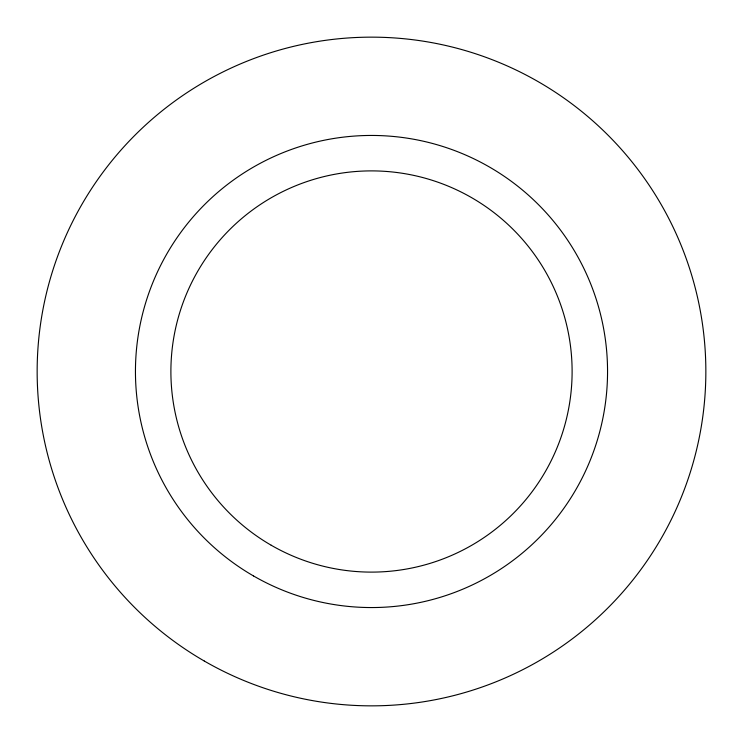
<?xml version="1.0" encoding="UTF-8"?>
<svg xmlns="http://www.w3.org/2000/svg" width="743" height="743" viewBox="0 0 743 743"><rect width="100%" height="100%" fill="white"/><g stroke="black" fill="none" stroke-linecap="round" stroke-linejoin="round"><path stroke-width="1.11" d="M204.325 661.056A334.35 334.35 0 0 0 705.85 371.5A334.35 334.35 0 0 0 204.325 81.944A334.35 334.35 0 0 0 204.325 661.056M271.195 545.232A200.61 200.61 0 0 0 572.11 371.5A200.61 200.61 0 0 0 271.195 197.768A200.61 200.61 0 0 0 271.195 545.232M253.474 575.927A236.051 236.051 0 0 0 607.551 371.5A236.051 236.051 0 0 0 253.474 167.073A236.051 236.051 0 0 0 253.474 575.927"/></g></svg>
